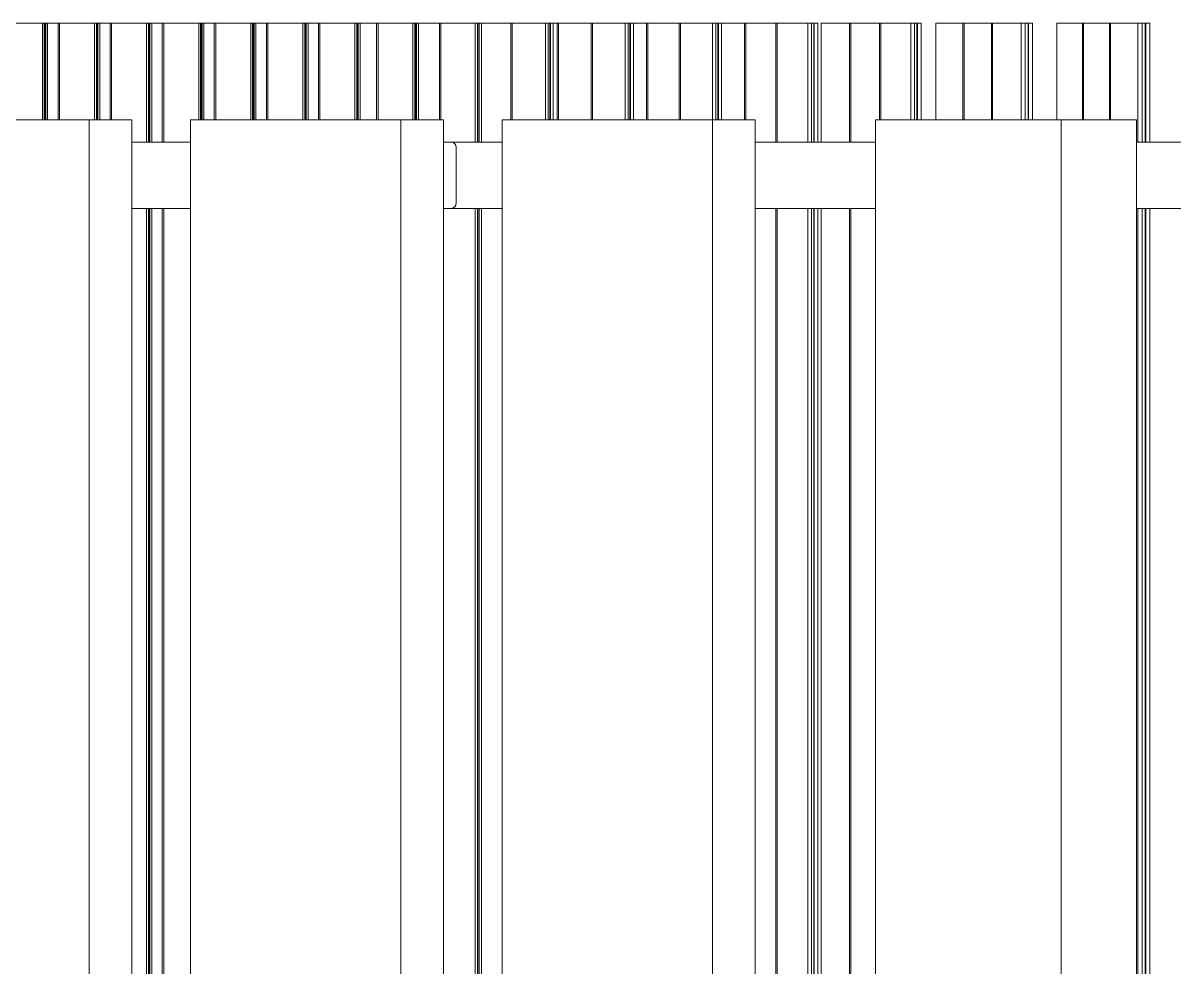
# Model space of a CAD drawing. Header units: millimetres. Extents: x -37960 to 31006, y -24503 to 30326.
# Drawn here: x -27313 to -25219, y 24769 to 26475 of the extents above; entities that cross this region are included whole.
import ezdxf

# ---------------------------------------------------------------- set-up
doc = ezdxf.new("R2010")
doc.units = ezdxf.units.MM
doc.layers.add('Обобщенные модели', color=7, linetype='Continuous', lineweight=9)

# ---------------------------------------------------------------- blocks, each defined once
blk = doc.blocks.new('Пилон П19 - Пилон П25-40-1292324-Разрез 3-3')
at = {"layer": 'Обобщенные модели'}
for p, q in [((-27574.1, 26300), (-27193.7, 26300)), ((-27193.7, 26300), (-27116.4, 26300)), ((-27193.7, 26300), (-27193.7, 21324.3)), ((-27116.4, 21324.5), (-27116.4, 26300))]:
    blk.add_line(p, q, dxfattribs=at)
blk = doc.blocks.new('Пилон П20 - Пилон П25-40-1292337-Разрез 3-3')
at = {"layer": 'Обобщенные модели'}
for p, q in [((-27010.3, 26300), (-26629.9, 26300)), ((-27010.3, 23725), (-27010.3, 26300)), ((-26629.9, 26300), (-26552.6, 26300)), ((-26629.9, 26300), (-26629.9, 21325.7)), ((-26552.6, 21325.9), (-26552.6, 26300))]:
    blk.add_line(p, q, dxfattribs=at)
blk = doc.blocks.new('Пилон П21 - Пилон П25-40-1292350-Разрез 3-3')
at = {"layer": 'Обобщенные модели'}
for p, q in [((-26446.5, 26300), (-26066.1, 26300)), ((-26446.5, 23725), (-26446.5, 26300)), ((-26066.1, 26300), (-25988.8, 26300)), ((-26066.1, 26300), (-26066.1, 21327.1)), ((-25988.8, 21327.3), (-25988.8, 26300))]:
    blk.add_line(p, q, dxfattribs=at)
blk = doc.blocks.new('Пилон П22 - Пилон П25-40-1312665-Разрез 3-3')
at = {"layer": 'Обобщенные модели'}
for p, q in [((-25771, 26300), (-25435.5, 26300)), ((-25771, 23725), (-25771, 26300)), ((-25435.5, 26300), (-25299.3, 26300)), ((-25435.5, 26300), (-25435.5, 21340.5)), ((-25299.3, 21345.3), (-25299.3, 26300))]:
    blk.add_line(p, q, dxfattribs=at)
blk = doc.blocks.new('Обвязочная балка 1 - Обвязочная балка 1-1451838-Разрез 3-3')
at = {"layer": 'Обобщенные модели'}
for p, q in [((-27010.3, 26260), (-27116.4, 26260)), ((-26539.1, 26260), (-26552.6, 26260)), ((-26529.6, 26250), (-26529.6, 26150)), ((-27116.4, 26140), (-27010.3, 26140)), ((-26552.6, 26140), (-26539.1, 26140))]:
    blk.add_line(p, q, dxfattribs=at)
for centre, start_param, end_param in [((-26539.1, 26250), 4.712389, 6.283179), ((-26539.1, 26150), 3.141599, 4.712389)]:
    blk.add_ellipse(centre, major_axis=(0, 10), ratio=0.948528, start_param=start_param, end_param=end_param, dxfattribs=at)
blk = doc.blocks.new('Профиль ламели649 - Профиль ламели-1640785-Разрез 3-3')
at = {"layer": 'Обобщенные модели'}
for p, q in [((-27003.7, 26475), (-26939.7, 26475)), ((-27000.5, 26475), (-26996.5, 26475)), ((-26996.5, 26475), (-26988.5, 26475)), ((-26995.3, 26475), (-26987.3, 26475)), ((-26992.1, 26475), (-26988.1, 26475)), ((-26988.5, 26475), (-26984.1, 26475)), ((-26988.1, 26475), (-26928.8, 26475)), ((-26945.2, 26475), (-26937.2, 26475)), ((-26942, 26475), (-26939.3, 26475)), ((-26939.7, 26475), (-26934.1, 26475)), ((-26939.3, 26475), (-26931.3, 26475)), ((-26936.9, 26475), (-26872.9, 26475)), ((-26933.8, 26475), (-26929.7, 26475)), ((-26931.3, 26475), (-26925.7, 26475)), ((-26929.7, 26475), (-26921.8, 26475)), ((-26928.5, 26475), (-26920.5, 26475)), ((-26925.4, 26475), (-26921.3, 26475)), ((-26921.8, 26475), (-26917.4, 26475)), ((-26921.3, 26475), (-26862.1, 26475)), ((-26878.5, 26475), (-26870.5, 26475)), ((-26875.3, 26475), (-26872.5, 26475)), ((-26872.9, 26475), (-26867.3, 26475)), ((-26872.9, 26475), (-26872.9, 26300)), ((-26872.5, 26475), (-26864.5, 26475)), ((-26870.2, 26475), (-26807, 26475)), ((-26870.2, 26300), (-26870.2, 26475)), ((-26808.8, 26475), (-26867, 26475)), ((-26867, 26475), (-26863, 26475)), ((-26864.5, 26475), (-26858.9, 26475)), ((-26863, 26475), (-26855, 26475)), ((-26861.8, 26475), (-26853.8, 26475)), ((-26858.6, 26475), (-26854.6, 26475)), ((-26797.6, 26475), (-26856.2, 26475)), ((-26855, 26475), (-26850.6, 26475)), ((-26854.6, 26475), (-26800.6, 26475)), ((-26807, 26475), (-26803.7, 26475)), ((-26807, 26300), (-26807, 26475)), ((-26805, 26475), (-26802.2, 26475)), ((-26803.7, 26300), (-26803.7, 26475)), ((-26802.2, 26475), (-26800.9, 26475)), ((-26802.2, 26300), (-26802.2, 26475)), ((-26800.9, 26475), (-26797.6, 26475)), ((-26800.9, 26300), (-26800.9, 26475)), ((-26797.6, 26300), (-26797.6, 26475))]:
    blk.add_line(p, q, dxfattribs=at)
blk = doc.blocks.new('Профиль ламели650 - Профиль ламели-1641049-Разрез 3-3')
at = {"layer": 'Обобщенные модели'}
for p, q in [((-27097.9, 26475), (-27033.9, 26475)), ((-27094.7, 26475), (-27090.7, 26475)), ((-27089.9, 26475), (-27082.7, 26475)), ((-27089.5, 26475), (-27081.5, 26475)), ((-27086.3, 26475), (-27082.3, 26475)), ((-27082.7, 26475), (-27078.3, 26475)), ((-27082.3, 26475), (-27023, 26475)), ((-27039.4, 26475), (-27031.4, 26475)), ((-27036.2, 26475), (-27033.5, 26475)), ((-27033.9, 26475), (-27028.3, 26475)), ((-27033.5, 26475), (-27025.5, 26475)), ((-27031.1, 26475), (-26967.1, 26475)), ((-27028, 26475), (-27023.9, 26475)), ((-27025.5, 26475), (-27019.9, 26475)), ((-27023.9, 26475), (-27016, 26475)), ((-27022.7, 26475), (-27014.7, 26475)), ((-27019.6, 26475), (-27015.5, 26475)), ((-27016, 26475), (-27011.6, 26475)), ((-27015.5, 26475), (-26956.3, 26475)), ((-26972.7, 26475), (-26964.7, 26475)), ((-26969.5, 26475), (-26966.7, 26475)), ((-26967.1, 26475), (-26961.5, 26475)), ((-26967.1, 26475), (-26967.1, 26300)), ((-26966.7, 26475), (-26958.7, 26475)), ((-26964.4, 26475), (-26901.2, 26475)), ((-26964.4, 26300), (-26964.4, 26475)), ((-26903, 26475), (-26961.2, 26475)), ((-26961.2, 26475), (-26957.2, 26475)), ((-26958.7, 26475), (-26953.1, 26475)), ((-26957.2, 26475), (-26949.2, 26475)), ((-26956, 26475), (-26948, 26475)), ((-26952.8, 26475), (-26948.8, 26475)), ((-26891.8, 26475), (-26950.4, 26475)), ((-26949.2, 26475), (-26944.8, 26475)), ((-26948.8, 26475), (-26894.8, 26475)), ((-26901.2, 26475), (-26897.9, 26475)), ((-26901.2, 26300), (-26901.2, 26475)), ((-26899.1, 26475), (-26896.4, 26475)), ((-26897.9, 26300), (-26897.9, 26475)), ((-26896.4, 26475), (-26895.1, 26475)), ((-26896.4, 26300), (-26896.4, 26475)), ((-26895.1, 26475), (-26891.8, 26475)), ((-26895.1, 26300), (-26895.1, 26475)), ((-26891.8, 26300), (-26891.8, 26475))]:
    blk.add_line(p, q, dxfattribs=at)
blk = doc.blocks.new('Профиль ламели651 - Профиль ламели-1641313-Разрез 3-3')
at = {"layer": 'Обобщенные модели'}
for p, q in [((-27192.1, 26475), (-27128.1, 26475)), ((-27188.9, 26475), (-27184.9, 26475)), ((-27184.9, 26475), (-27176.9, 26475)), ((-27183.7, 26475), (-27175.7, 26475)), ((-27180.5, 26475), (-27176.5, 26475)), ((-27176.9, 26475), (-27172.5, 26475)), ((-27176.5, 26475), (-27117.2, 26475)), ((-27133.6, 26475), (-27125.6, 26475)), ((-27130.4, 26475), (-27127.6, 26475)), ((-27128.1, 26475), (-27122.5, 26475)), ((-27127.6, 26475), (-27119.7, 26475)), ((-27125.3, 26475), (-27061.3, 26475)), ((-27122.2, 26475), (-27118.1, 26475)), ((-27119.7, 26475), (-27114.1, 26475)), ((-27118.1, 26475), (-27110.2, 26475)), ((-27116.9, 26475), (-27108.9, 26475)), ((-27113.8, 26475), (-27109.7, 26475)), ((-27110.2, 26475), (-27105.8, 26475)), ((-27109.7, 26475), (-27050.5, 26475)), ((-27066.9, 26475), (-27058.9, 26475)), ((-27063.7, 26475), (-27060.9, 26475)), ((-27061.3, 26475), (-27055.7, 26475)), ((-27061.3, 26475), (-27061.3, 26260)), ((-27060.9, 26475), (-27052.9, 26475)), ((-27058.6, 26475), (-26995.4, 26475)), ((-27058.6, 26260), (-27058.6, 26475)), ((-26997.2, 26475), (-27055.4, 26475)), ((-27055.4, 26475), (-27051.4, 26475)), ((-27052.9, 26475), (-27047.3, 26475)), ((-27051.4, 26475), (-27043.4, 26475)), ((-27050.2, 26475), (-27042.2, 26475)), ((-27047, 26475), (-27043, 26475)), ((-26986, 26475), (-27044.6, 26475)), ((-27043.4, 26475), (-27039, 26475)), ((-27043, 26475), (-26989, 26475)), ((-26995.4, 26475), (-26992.1, 26475)), ((-26995.4, 26300), (-26995.4, 26475)), ((-26993.3, 26475), (-26990.6, 26475)), ((-26992.1, 26300), (-26992.1, 26475)), ((-26990.6, 26475), (-26989.3, 26475)), ((-26990.6, 26300), (-26990.6, 26475)), ((-26989.3, 26475), (-26986, 26475)), ((-26989.3, 26300), (-26989.3, 26475)), ((-26986, 26300), (-26986, 26475)), ((-27080.2, 26260), (-27061.7, 26260)), ((-27061.7, 26260), (-27010.4, 26260)), ((-27010.3, 26260), (-27059.2, 26260)), ((-27027.4, 26260), (-27010.3, 26260)), ((-27010.4, 26260), (-27026.5, 26260)), ((-27061.7, 26140), (-27080.2, 26140)), ((-27010.4, 26140), (-27061.7, 26140)), ((-27061.3, 26140), (-27061.3, 23725)), ((-27059.2, 26140), (-27010.3, 26140)), ((-27058.6, 23725), (-27058.6, 26140)), ((-27010.3, 26140), (-27027.4, 26140)), ((-27026.5, 26140), (-27010.4, 26140))]:
    blk.add_line(p, q, dxfattribs=at)
blk = doc.blocks.new('Профиль ламели652 - Профиль ламели-1641577-Разрез 3-3')
at = {"layer": 'Обобщенные модели'}
for p, q in [((-27286.3, 26475), (-27222.3, 26475)), ((-27283.1, 26475), (-27279.1, 26475)), ((-27279.1, 26475), (-27271.1, 26475)), ((-27277.9, 26475), (-27269.9, 26475)), ((-27274.7, 26475), (-27270.7, 26475)), ((-27271.1, 26475), (-27266.7, 26475)), ((-27270.7, 26475), (-27211.4, 26475)), ((-27227.8, 26475), (-27219.8, 26475)), ((-27224.6, 26475), (-27221.8, 26475)), ((-27222.3, 26475), (-27216.7, 26475)), ((-27221.8, 26475), (-27213.9, 26475)), ((-27219.5, 26475), (-27155.5, 26475)), ((-27216.4, 26475), (-27212.3, 26475)), ((-27213.9, 26475), (-27208.3, 26475)), ((-27212.3, 26475), (-27204.4, 26475)), ((-27211.1, 26475), (-27203.1, 26475)), ((-27208, 26475), (-27203.9, 26475)), ((-27204.4, 26475), (-27200, 26475)), ((-27203.9, 26475), (-27144.7, 26475)), ((-27161.1, 26475), (-27153.1, 26475)), ((-27157.9, 26475), (-27155.1, 26475)), ((-27155.5, 26475), (-27149.9, 26475)), ((-27155.5, 26475), (-27155.5, 26300)), ((-27155.1, 26475), (-27147.1, 26475)), ((-27152.8, 26475), (-27089.6, 26475)), ((-27152.8, 26300), (-27152.8, 26475)), ((-27091.4, 26475), (-27149.6, 26475)), ((-27149.6, 26475), (-27145.6, 26475)), ((-27147.1, 26475), (-27141.5, 26475)), ((-27145.6, 26475), (-27137.6, 26475)), ((-27144.4, 26475), (-27136.4, 26475)), ((-27141.2, 26475), (-27137.2, 26475)), ((-27080.2, 26475), (-27138.8, 26475)), ((-27137.6, 26475), (-27133.2, 26475)), ((-27137.2, 26475), (-27083.2, 26475)), ((-27089.6, 26475), (-27086.3, 26475)), ((-27089.6, 26260), (-27089.6, 26475)), ((-27087.5, 26475), (-27084.8, 26475)), ((-27086.3, 26260), (-27086.3, 26475)), ((-27084.8, 26475), (-27083.5, 26475)), ((-27084.8, 26260), (-27084.8, 26475)), ((-27083.5, 26475), (-27080.2, 26475)), ((-27083.5, 26260), (-27083.5, 26475)), ((-27080.2, 26260), (-27080.2, 26475)), ((-27116.6, 26260), (-27090.3, 26260)), ((-27023.2, 26260), (-27116.4, 26260)), ((-27116.4, 26260), (-27092.7, 26260)), ((-27089.9, 26260), (-27116.4, 26260)), ((-27089.9, 26260), (-27013.1, 26260)), ((-27089.9, 26260), (-27023.5, 26260)), ((-27087.4, 26260), (-27077.9, 26260)), ((-27022.8, 26260), (-27087.4, 26260)), ((-27079.3, 26260), (-27021.5, 26260)), ((-27021.7, 26260), (-27079.1, 26260)), ((-27014, 26260), (-27078.2, 26260)), ((-27077.9, 26260), (-27022.4, 26260)), ((-27015.8, 26260), (-27010.3, 26260)), ((-27013.1, 26260), (-27010.3, 26260)), ((-27090.3, 26140), (-27116.6, 26140)), ((-27092.7, 26140), (-27116.4, 26140)), ((-27116.4, 26140), (-27023.2, 26140)), ((-27116.4, 26140), (-27089.9, 26140)), ((-27013.1, 26140), (-27089.9, 26140)), ((-27023.5, 26140), (-27089.9, 26140)), ((-27089.6, 23725), (-27089.6, 26140)), ((-27087.4, 26140), (-27022.8, 26140)), ((-27077.9, 26140), (-27087.4, 26140)), ((-27086.3, 23725), (-27086.3, 26140)), ((-27084.8, 23725), (-27084.8, 26140)), ((-27083.5, 23725), (-27083.5, 26140)), ((-27080.2, 23725), (-27080.2, 26140)), ((-27021.5, 26140), (-27079.3, 26140)), ((-27079.1, 26140), (-27021.7, 26140)), ((-27078.2, 26140), (-27014, 26140)), ((-27022.4, 26140), (-27077.9, 26140)), ((-27010.3, 26140), (-27015.8, 26140)), ((-27010.3, 26140), (-27013.1, 26140))]:
    blk.add_line(p, q, dxfattribs=at)
blk = doc.blocks.new('Профиль ламели653 - Профиль ламели-1641841-Разрез 3-3')
at = {"layer": 'Обобщенные модели'}
for p, q in [((-27380.5, 26475), (-27316.5, 26475)), ((-27377.3, 26475), (-27373.3, 26475)), ((-27373.3, 26475), (-27365.3, 26475)), ((-27372.1, 26475), (-27364.1, 26475)), ((-27368.9, 26475), (-27364.9, 26475)), ((-27365.3, 26475), (-27360.9, 26475)), ((-27364.9, 26475), (-27305.6, 26475)), ((-27322, 26475), (-27314, 26475)), ((-27318.8, 26475), (-27316, 26475)), ((-27316.5, 26475), (-27310.9, 26475)), ((-27316, 26475), (-27308.1, 26475)), ((-27313.7, 26475), (-27249.7, 26475)), ((-27310.6, 26475), (-27306.5, 26475)), ((-27308.1, 26475), (-27302.5, 26475)), ((-27306.5, 26475), (-27298.5, 26475)), ((-27305.3, 26475), (-27297.3, 26475)), ((-27302.2, 26475), (-27298.1, 26475)), ((-27298.5, 26475), (-27294.2, 26475)), ((-27298.1, 26475), (-27238.9, 26475)), ((-27255.3, 26475), (-27247.3, 26475)), ((-27252.1, 26475), (-27249.3, 26475)), ((-27249.7, 26475), (-27244.1, 26475)), ((-27249.7, 26475), (-27249.7, 26300)), ((-27249.3, 26475), (-27241.3, 26475)), ((-27247, 26475), (-27183.8, 26475)), ((-27247, 26300), (-27247, 26475)), ((-27185.6, 26475), (-27243.8, 26475)), ((-27243.8, 26475), (-27239.8, 26475)), ((-27241.3, 26475), (-27235.7, 26475)), ((-27239.8, 26475), (-27231.8, 26475)), ((-27238.6, 26475), (-27230.6, 26475)), ((-27235.4, 26475), (-27231.4, 26475)), ((-27174.4, 26475), (-27233, 26475)), ((-27231.8, 26475), (-27227.4, 26475)), ((-27231.4, 26475), (-27177.4, 26475)), ((-27183.8, 26475), (-27180.5, 26475)), ((-27183.8, 26300), (-27183.8, 26475)), ((-27181.7, 26475), (-27178.9, 26475)), ((-27180.5, 26300), (-27180.5, 26475)), ((-27178.9, 26475), (-27177.7, 26475)), ((-27178.9, 26300), (-27178.9, 26475)), ((-27177.7, 26475), (-27174.4, 26475)), ((-27177.7, 26300), (-27177.7, 26475)), ((-27174.4, 26300), (-27174.4, 26475)), ((-27116.4, 26260), (-27107.3, 26260)), ((-27108.2, 26260), (-27116.3, 26260)), ((-27110, 26260), (-27089.9, 26260)), ((-27107.3, 26260), (-27102.6, 26260)), ((-27107.3, 26140), (-27116.4, 26140)), ((-27116.3, 26140), (-27108.2, 26140)), ((-27089.9, 26140), (-27110, 26140)), ((-27102.6, 26140), (-27107.3, 26140))]:
    blk.add_line(p, q, dxfattribs=at)
blk = doc.blocks.new('Профиль ламели654 - Профиль ламели-1642105-Разрез 3-3')
at = {"layer": 'Обобщенные модели'}
for p, q in [((-27474.7, 26475), (-27410.7, 26475)), ((-27471.5, 26475), (-27467.5, 26475)), ((-27467.5, 26475), (-27459.5, 26475)), ((-27466.3, 26475), (-27458.3, 26475)), ((-27463.1, 26475), (-27459.1, 26475)), ((-27459.5, 26475), (-27455.1, 26475)), ((-27459.1, 26475), (-27399.8, 26475)), ((-27416.2, 26475), (-27408.2, 26475)), ((-27413, 26475), (-27410.2, 26475)), ((-27410.7, 26475), (-27405.1, 26475)), ((-27410.2, 26475), (-27402.3, 26475)), ((-27407.9, 26475), (-27343.9, 26475)), ((-27404.8, 26475), (-27400.7, 26475)), ((-27402.3, 26475), (-27396.7, 26475)), ((-27400.7, 26475), (-27392.7, 26475)), ((-27399.5, 26475), (-27391.5, 26475)), ((-27396.4, 26475), (-27392.3, 26475)), ((-27392.7, 26475), (-27388.4, 26475)), ((-27392.3, 26475), (-27333.1, 26475)), ((-27347.4, 26475), (-27341.5, 26475)), ((-27346.3, 26475), (-27343.5, 26475)), ((-27343.9, 26475), (-27338.3, 26475)), ((-27343.9, 26475), (-27343.9, 26300)), ((-27343.5, 26475), (-27335.5, 26475)), ((-27341.2, 26475), (-27278, 26475)), ((-27341.2, 26300), (-27341.2, 26475)), ((-27279.8, 26475), (-27338, 26475)), ((-27338, 26475), (-27334, 26475)), ((-27335.5, 26475), (-27329.9, 26475)), ((-27334, 26475), (-27326, 26475)), ((-27332.8, 26475), (-27324.8, 26475)), ((-27329.6, 26475), (-27325.6, 26475)), ((-27268.6, 26475), (-27327.2, 26475)), ((-27326, 26475), (-27321.6, 26475)), ((-27325.6, 26475), (-27271.6, 26475)), ((-27278, 26475), (-27274.7, 26475)), ((-27278, 26300), (-27278, 26475)), ((-27275.9, 26475), (-27273.1, 26475)), ((-27274.7, 26300), (-27274.7, 26475)), ((-27273.1, 26475), (-27271.9, 26475)), ((-27273.1, 26300), (-27273.1, 26475)), ((-27271.9, 26475), (-27268.6, 26475)), ((-27271.9, 26300), (-27271.9, 26475)), ((-27268.6, 26300), (-27268.6, 26475))]:
    blk.add_line(p, q, dxfattribs=at)
blk = doc.blocks.new('Профиль ламели655 - Профиль ламели-1642369-Разрез 3-3')
at = {"layer": 'Обобщенные модели'}
for p, q in [((-26909.5, 26475), (-26845.5, 26475)), ((-26906.3, 26475), (-26902.3, 26475)), ((-26902.3, 26475), (-26894.3, 26475)), ((-26901.1, 26475), (-26893.1, 26475)), ((-26897.9, 26475), (-26893.9, 26475)), ((-26894.3, 26475), (-26889.9, 26475)), ((-26893.9, 26475), (-26834.6, 26475)), ((-26851, 26475), (-26843, 26475)), ((-26847.8, 26475), (-26845.1, 26475)), ((-26845.5, 26475), (-26839.9, 26475)), ((-26845.1, 26475), (-26837.1, 26475)), ((-26842.7, 26475), (-26778.7, 26475)), ((-26839.6, 26475), (-26835.5, 26475)), ((-26837.1, 26475), (-26832.4, 26475)), ((-26835.5, 26475), (-26827.6, 26475)), ((-26832.4, 26475), (-26826.4, 26475)), ((-26831.2, 26475), (-26827.1, 26475)), ((-26827.6, 26475), (-26823.2, 26475)), ((-26827.1, 26475), (-26767.9, 26475)), ((-26784.3, 26475), (-26776.3, 26475)), ((-26781.1, 26475), (-26778.3, 26475)), ((-26778.7, 26475), (-26773.1, 26475)), ((-26778.7, 26475), (-26778.7, 26300)), ((-26778.3, 26475), (-26770.3, 26475)), ((-26776, 26475), (-26712.8, 26475)), ((-26776, 26300), (-26776, 26475)), ((-26714.6, 26475), (-26772.8, 26475)), ((-26772.8, 26475), (-26768.8, 26475)), ((-26770.3, 26475), (-26764.7, 26475)), ((-26768.8, 26475), (-26760.8, 26475)), ((-26767.6, 26475), (-26759.6, 26475)), ((-26764.4, 26475), (-26760.4, 26475)), ((-26703.4, 26475), (-26762, 26475)), ((-26760.8, 26475), (-26756.4, 26475)), ((-26760.4, 26475), (-26706.4, 26475)), ((-26712.8, 26475), (-26709.5, 26475)), ((-26712.8, 26300), (-26712.8, 26475)), ((-26710.8, 26475), (-26708, 26475)), ((-26709.5, 26300), (-26709.5, 26475)), ((-26708, 26475), (-26706.7, 26475)), ((-26708, 26300), (-26708, 26475)), ((-26706.7, 26475), (-26703.4, 26475)), ((-26706.7, 26300), (-26706.7, 26475)), ((-26703.4, 26300), (-26703.4, 26475))]:
    blk.add_line(p, q, dxfattribs=at)
blk = doc.blocks.new('Профиль ламели656 - Профиль ламели-1642633-Разрез 3-3')
at = {"layer": 'Обобщенные модели'}
for p, q in [((-26241.7, 26475), (-26185.2, 26475)), ((-26238.3, 26475), (-26231.3, 26475)), ((-26231.3, 26475), (-26224.2, 26475)), ((-26227.1, 26475), (-26220.1, 26475)), ((-26224.2, 26475), (-26216.6, 26475)), ((-26223.7, 26475), (-26216.7, 26475)), ((-26216.7, 26475), (-26164.4, 26475)), ((-26186, 26475), (-26178.9, 26475)), ((-26185.2, 26475), (-26175.5, 26475)), ((-26185.2, 26475), (-26185.2, 26300)), ((-26182.8, 26475), (-26126.2, 26475)), ((-26182.8, 26300), (-26182.8, 26475)), ((-26182.5, 26475), (-26177.7, 26475)), ((-26179.3, 26475), (-26172.3, 26475)), ((-26177.7, 26475), (-26170.6, 26475)), ((-26172.3, 26475), (-26165.3, 26475)), ((-26170.6, 26475), (-26160.9, 26475)), ((-26168.2, 26475), (-26161.1, 26475)), ((-26165.3, 26475), (-26157.7, 26475)), ((-26164.7, 26475), (-26157.7, 26475)), ((-26157.7, 26475), (-26105.4, 26475)), ((-26127, 26475), (-26120, 26475)), ((-26126.2, 26475), (-26116.5, 26475)), ((-26126.2, 26475), (-26126.2, 26300)), ((-26123.8, 26475), (-26066.1, 26475)), ((-26123.8, 26300), (-26123.8, 26475)), ((-26123.6, 26475), (-26118.7, 26475)), ((-26067.1, 26475), (-26120.3, 26475)), ((-26120.3, 26475), (-26113.3, 26475)), ((-26118.7, 26475), (-26111.7, 26475)), ((-26113.3, 26475), (-26106.3, 26475)), ((-26111.7, 26475), (-26101.9, 26475)), ((-26109.2, 26475), (-26102.2, 26475)), ((-26106.3, 26475), (-26098.7, 26475)), ((-26105.8, 26475), (-26098.9, 26475)), ((-26049.7, 26475), (-26099.5, 26475)), ((-26098.9, 26475), (-26052.9, 26475)), ((-26066.1, 26475), (-26060.3, 26475)), ((-26066.1, 26260), (-26066.1, 26475)), ((-26060.3, 26300), (-26060.3, 26475)), ((-26060, 26475), (-26056.6, 26475)), ((-26056.6, 26475), (-26055.5, 26475)), ((-26056.6, 26300), (-26056.6, 26475)), ((-26055.5, 26475), (-26049.7, 26475)), ((-26055.5, 26300), (-26055.5, 26475)), ((-26049.7, 26300), (-26049.7, 26475)), ((-25988.8, 26260), (-25978.1, 26260)), ((-26066.1, 23725), (-26066.1, 26140)), ((-25978.1, 26140), (-25988.8, 26140))]:
    blk.add_line(p, q, dxfattribs=at)
blk = doc.blocks.new('Профиль ламели660 - Профиль ламели-1643689-Разрез 3-3')
at = {"layer": 'Обобщенные модели'}
for p, q in [((-26803.4, 26475), (-26739.9, 26475)), ((-26800.2, 26475), (-26795.9, 26475)), ((-26795.9, 26475), (-26788, 26475)), ((-26794.4, 26475), (-26786.5, 26475)), ((-26791.2, 26475), (-26786.9, 26475)), ((-26788, 26475), (-26783.3, 26475)), ((-26786.9, 26475), (-26728.1, 26475)), ((-26745, 26475), (-26737.1, 26475)), ((-26741.8, 26475), (-26738.8, 26475)), ((-26739.9, 26475), (-26733.9, 26475)), ((-26738.8, 26475), (-26730.9, 26475)), ((-26737.2, 26475), (-26673.7, 26475)), ((-26734, 26475), (-26729.7, 26475)), ((-26730.9, 26475), (-26724.9, 26475)), ((-26729.7, 26475), (-26721.8, 26475)), ((-26728.2, 26475), (-26720.3, 26475)), ((-26725, 26475), (-26720.7, 26475)), ((-26721.8, 26475), (-26717.1, 26475)), ((-26720.7, 26475), (-26661.9, 26475)), ((-26678.8, 26475), (-26670.9, 26475)), ((-26675.6, 26475), (-26672.6, 26475)), ((-26673.7, 26475), (-26667.7, 26475)), ((-26673.7, 26475), (-26673.7, 26300)), ((-26672.6, 26475), (-26664.7, 26475)), ((-26671, 26475), (-26608.2, 26475)), ((-26671, 26300), (-26671, 26475)), ((-26609.9, 26475), (-26667.8, 26475)), ((-26667.8, 26475), (-26663.5, 26475)), ((-26664.7, 26475), (-26658.7, 26475)), ((-26663.5, 26475), (-26655.6, 26475)), ((-26662, 26475), (-26654.1, 26475)), ((-26658.8, 26475), (-26654.5, 26475)), ((-26598.1, 26475), (-26656, 26475)), ((-26655.6, 26475), (-26650.9, 26475)), ((-26654.5, 26475), (-26601.1, 26475)), ((-26608.2, 26475), (-26604.6, 26475)), ((-26608.2, 26300), (-26608.2, 26475)), ((-26605.9, 26475), (-26602.9, 26475)), ((-26604.6, 26300), (-26604.6, 26475)), ((-26602.9, 26475), (-26601.7, 26475)), ((-26602.9, 26300), (-26602.9, 26475)), ((-26601.7, 26475), (-26598.1, 26475)), ((-26601.7, 26300), (-26601.7, 26475)), ((-26598.1, 26300), (-26598.1, 26475)), ((-26542, 26260), (-26552.7, 26260)), ((-26552.7, 26260), (-26532, 26260)), ((-26552.7, 26260), (-26542.3, 26260)), ((-26541.6, 26260), (-26552.6, 26260)), ((-26532.7, 26260), (-26552.5, 26260)), ((-26552.5, 26260), (-26541.1, 26260)), ((-26552.4, 26260), (-26540.1, 26260)), ((-26540.4, 26260), (-26552.3, 26260)), ((-26536.2, 26260), (-26514.6, 26260)), ((-26532, 26260), (-26527.3, 26260)), ((-26532, 26140), (-26552.7, 26140)), ((-26552.7, 26140), (-26542, 26140)), ((-26542.3, 26140), (-26552.7, 26140)), ((-26552.6, 26140), (-26541.6, 26140)), ((-26552.5, 26140), (-26532.7, 26140)), ((-26541.1, 26140), (-26552.5, 26140)), ((-26540.1, 26140), (-26552.4, 26140)), ((-26552.3, 26140), (-26540.4, 26140)), ((-26514.6, 26140), (-26536.2, 26140)), ((-26527.3, 26140), (-26532, 26140))]:
    blk.add_line(p, q, dxfattribs=at)
blk = doc.blocks.new('Профиль ламели661 - Профиль ламели-1643953-Разрез 3-3')
at = {"layer": 'Обобщенные модели'}
for p, q in [((-26686.6, 26475), (-26624.6, 26475)), ((-26683.3, 26475), (-26678.3, 26475)), ((-26678.3, 26475), (-26670.6, 26475)), ((-26676.2, 26475), (-26668.4, 26475)), ((-26672.9, 26475), (-26667.8, 26475)), ((-26670.6, 26475), (-26665.1, 26475)), ((-26667.8, 26475), (-26610.4, 26475)), ((-26628.6, 26475), (-26620.9, 26475)), ((-26625.3, 26475), (-26621.9, 26475)), ((-26624.6, 26475), (-26617.6, 26475)), ((-26621.9, 26475), (-26614.1, 26475)), ((-26621.9, 26475), (-26559.9, 26475)), ((-26618.7, 26475), (-26613.6, 26475)), ((-26614.1, 26475), (-26607.1, 26475)), ((-26613.6, 26475), (-26605.9, 26475)), ((-26611.5, 26475), (-26603.7, 26475)), ((-26608.2, 26475), (-26603.2, 26475)), ((-26605.9, 26475), (-26600.5, 26475)), ((-26603.2, 26475), (-26545.7, 26475)), ((-26563.9, 26475), (-26556.2, 26475)), ((-26560.6, 26475), (-26557.2, 26475)), ((-26559.9, 26475), (-26552.9, 26475)), ((-26559.9, 26475), (-26559.9, 26300)), ((-26557.2, 26475), (-26549.4, 26475)), ((-26557.2, 26475), (-26495.4, 26475)), ((-26557.2, 26300), (-26557.2, 26475)), ((-26496.9, 26475), (-26553.9, 26475)), ((-26553.9, 26475), (-26548.9, 26475)), ((-26549.4, 26475), (-26542.5, 26475)), ((-26548.9, 26475), (-26541.2, 26475)), ((-26546.8, 26475), (-26539, 26475)), ((-26543.5, 26475), (-26538.5, 26475)), ((-26541.2, 26475), (-26535.8, 26475)), ((-26483.6, 26475), (-26539.8, 26475)), ((-26538.5, 26475), (-26486.7, 26475)), ((-26495.4, 26475), (-26491.3, 26475)), ((-26495.4, 26260), (-26495.4, 26475)), ((-26492.5, 26475), (-26489, 26475)), ((-26491.3, 26260), (-26491.3, 26475)), ((-26489, 26475), (-26487.8, 26475)), ((-26489, 26260), (-26489, 26475)), ((-26487.8, 26475), (-26483.6, 26475)), ((-26487.8, 26260), (-26487.8, 26475)), ((-26483.6, 26260), (-26483.6, 26475)), ((-26552.8, 26260), (-26446.6, 26260)), ((-26495.4, 26260), (-26552.7, 26260)), ((-26527.2, 26260), (-26499.3, 26260)), ((-26446.6, 26260), (-26526.1, 26260)), ((-26497.9, 26260), (-26446.6, 26260)), ((-26493.3, 26260), (-26481.4, 26260)), ((-26446.5, 26260), (-26493.3, 26260)), ((-26482.5, 26260), (-26446.2, 26260)), ((-26446, 26260), (-26482.4, 26260)), ((-26481.4, 26260), (-26446.4, 26260)), ((-26446.4, 26260), (-26481.2, 26260)), ((-26446.6, 26140), (-26552.8, 26140)), ((-26552.7, 26140), (-26495.4, 26140)), ((-26499.3, 26140), (-26527.2, 26140)), ((-26526.1, 26140), (-26446.6, 26140)), ((-26446.6, 26140), (-26497.9, 26140)), ((-26495.4, 23725), (-26495.4, 26140)), ((-26493.3, 26140), (-26446.5, 26140)), ((-26481.4, 26140), (-26493.3, 26140)), ((-26491.3, 23725), (-26491.3, 26140)), ((-26489, 23725), (-26489, 26140)), ((-26487.8, 23725), (-26487.8, 26140)), ((-26483.6, 23725), (-26483.6, 26140)), ((-26446.2, 26140), (-26482.5, 26140)), ((-26482.4, 26140), (-26446, 26140)), ((-26446.4, 26140), (-26481.4, 26140)), ((-26481.2, 26140), (-26446.4, 26140))]:
    blk.add_line(p, q, dxfattribs=at)
blk = doc.blocks.new('Профиль ламели662 - Профиль ламели-1644217-Разрез 3-3')
at = {"layer": 'Обобщенные модели'}
for p, q in [((-26554.5, 26475), (-26494.1, 26475)), ((-26551.2, 26475), (-26545.5, 26475)), ((-26545.5, 26475), (-26538, 26475)), ((-26542.7, 26475), (-26535.1, 26475)), ((-26539.3, 26475), (-26533.6, 26475)), ((-26538, 26475), (-26531.8, 26475)), ((-26533.6, 26475), (-26477.7, 26475)), ((-26497.1, 26475), (-26489.6, 26475)), ((-26494.1, 26475), (-26486.2, 26475)), ((-26493.7, 26475), (-26489.8, 26475)), ((-26491.5, 26475), (-26431.1, 26475)), ((-26489.8, 26475), (-26482.3, 26475)), ((-26488.2, 26475), (-26482.5, 26475)), ((-26482.5, 26475), (-26475, 26475)), ((-26482.3, 26475), (-26474.3, 26475)), ((-26479.7, 26475), (-26472.1, 26475)), ((-26476.3, 26475), (-26470.6, 26475)), ((-26475, 26475), (-26468.8, 26475)), ((-26470.6, 26475), (-26414.7, 26475)), ((-26434.1, 26475), (-26426.6, 26475)), ((-26431.1, 26475), (-26423.2, 26475)), ((-26431.1, 26475), (-26431.1, 26300)), ((-26430.7, 26475), (-26426.8, 26475)), ((-26428.5, 26475), (-26367.9, 26475)), ((-26428.5, 26300), (-26428.5, 26475)), ((-26426.8, 26475), (-26419.3, 26475)), ((-26369.2, 26475), (-26425.1, 26475)), ((-26425.1, 26475), (-26419.5, 26475)), ((-26419.5, 26475), (-26412, 26475)), ((-26419.3, 26475), (-26411.3, 26475)), ((-26416.7, 26475), (-26409.1, 26475)), ((-26413.3, 26475), (-26407.7, 26475)), ((-26412, 26475), (-26405.8, 26475)), ((-26354.5, 26475), (-26408.7, 26475)), ((-26407.7, 26475), (-26357.7, 26475)), ((-26367.9, 26475), (-26363.2, 26475)), ((-26367.9, 26300), (-26367.9, 26475)), ((-26364.3, 26475), (-26360.4, 26475)), ((-26363.2, 26300), (-26363.2, 26475)), ((-26360.4, 26475), (-26359.2, 26475)), ((-26360.4, 26300), (-26360.4, 26475)), ((-26360.3, 26300), (-26360.3, 26475)), ((-26359.2, 26475), (-26354.5, 26475)), ((-26359.2, 26300), (-26359.2, 26475)), ((-26354.5, 26300), (-26354.5, 26475)), ((-26483.6, 26260), (-26446.5, 26260)), ((-26446.5, 26140), (-26483.6, 26140))]:
    blk.add_line(p, q, dxfattribs=at)
blk = doc.blocks.new('Профиль ламели663 - Профиль ламели-1644481-Разрез 3-3')
at = {"layer": 'Обобщенные модели'}
for p, q in [((-26405.4, 26475), (-26346.9, 26475)), ((-26402, 26475), (-26395.7, 26475)), ((-26395.7, 26475), (-26388.4, 26475)), ((-26392.2, 26475), (-26384.9, 26475)), ((-26388.8, 26475), (-26382.4, 26475)), ((-26388.4, 26475), (-26381.5, 26475)), ((-26382.4, 26475), (-26328.2, 26475)), ((-26348.8, 26475), (-26341.5, 26475)), ((-26346.9, 26475), (-26338, 26475)), ((-26346.9, 26475), (-26346.9, 26300)), ((-26345.3, 26475), (-26340.9, 26475)), ((-26344.4, 26475), (-26285.8, 26475)), ((-26344.4, 26300), (-26344.4, 26475)), ((-26340.9, 26475), (-26333.6, 26475)), ((-26340.9, 26475), (-26334.6, 26475)), ((-26334.6, 26475), (-26327.3, 26475)), ((-26333.6, 26475), (-26324.8, 26475)), ((-26331.1, 26475), (-26323.8, 26475)), ((-26327.7, 26475), (-26321.3, 26475)), ((-26327.3, 26475), (-26320.4, 26475)), ((-26321.3, 26475), (-26267.1, 26475)), ((-26287.7, 26475), (-26280.4, 26475)), ((-26285.8, 26475), (-26277, 26475)), ((-26285.8, 26475), (-26285.8, 26300)), ((-26284.3, 26475), (-26279.9, 26475)), ((-26283.3, 26475), (-26224, 26475)), ((-26283.3, 26300), (-26283.3, 26475)), ((-26279.9, 26475), (-26272.6, 26475)), ((-26225.1, 26475), (-26279.8, 26475)), ((-26279.8, 26475), (-26273.5, 26475)), ((-26273.5, 26475), (-26266.2, 26475)), ((-26272.6, 26475), (-26263.7, 26475)), ((-26270, 26475), (-26262.7, 26475)), ((-26266.6, 26475), (-26260.3, 26475)), ((-26266.2, 26475), (-26259.3, 26475)), ((-26209.1, 26475), (-26261.2, 26475)), ((-26260.3, 26475), (-26212.3, 26475)), ((-26224, 26475), (-26218.7, 26475)), ((-26224, 26300), (-26224, 26475)), ((-26219.9, 26475), (-26215.5, 26475)), ((-26218.7, 26300), (-26218.7, 26475)), ((-26215.5, 26475), (-26214.3, 26475)), ((-26215.5, 26300), (-26215.5, 26475)), ((-26214.3, 26475), (-26209.1, 26475)), ((-26214.3, 26300), (-26214.3, 26475)), ((-26209.1, 26300), (-26209.1, 26475))]:
    blk.add_line(p, q, dxfattribs=at)
blk = doc.blocks.new('Профиль ламели665 - Профиль ламели-1644745-Разрез 3-3')
at = {"layer": 'Обобщенные модели'}
for p, q in [((-25443.3, 26475), (-25396.8, 26475)), ((-25443.3, 26300), (-25443.3, 26475)), ((-25439.8, 26475), (-25430.5, 26475)), ((-25430.5, 26475), (-25424.7, 26475)), ((-25424.7, 26475), (-25414.6, 26475)), ((-25424, 26475), (-25418.2, 26475)), ((-25420.4, 26475), (-25411.2, 26475)), ((-25411.2, 26475), (-25368.1, 26475)), ((-25396.8, 26475), (-25383.9, 26475)), ((-25396.8, 26475), (-25396.8, 26300)), ((-25394.8, 26475), (-25348.2, 26475)), ((-25394.8, 26300), (-25394.8, 26475)), ((-25393.2, 26475), (-25387.4, 26475)), ((-25391.2, 26475), (-25381.9, 26475)), ((-25389.7, 26475), (-25383.2, 26475)), ((-25383.2, 26475), (-25377.4, 26475)), ((-25381.9, 26475), (-25376.1, 26475)), ((-25377.4, 26475), (-25364.5, 26475)), ((-25376.1, 26475), (-25366.1, 26475)), ((-25375.4, 26475), (-25369.6, 26475)), ((-25371.9, 26475), (-25362.6, 26475)), ((-25362.6, 26475), (-25319.5, 26475)), ((-25348.2, 26475), (-25335.3, 26475)), ((-25348.2, 26475), (-25348.2, 26300)), ((-25346.2, 26475), (-25296.7, 26475)), ((-25346.2, 26300), (-25346.2, 26475)), ((-25344.7, 26475), (-25338.9, 26475)), ((-25296.9, 26475), (-25342.6, 26475)), ((-25342.6, 26475), (-25333.4, 26475)), ((-25341.1, 26475), (-25334.7, 26475)), ((-25334.7, 26475), (-25328.9, 26475)), ((-25333.4, 26475), (-25327.6, 26475)), ((-25328.9, 26475), (-25316, 26475)), ((-25327.6, 26475), (-25317.5, 26475)), ((-25326.9, 26475), (-25321.1, 26475)), ((-25323.3, 26475), (-25314.2, 26475)), ((-25314.2, 26475), (-25278.2, 26475)), ((-25274.9, 26475), (-25314, 26475)), ((-25296.7, 26475), (-25289, 26475)), ((-25296.7, 26260), (-25296.7, 26475)), ((-25289.9, 26475), (-25283.5, 26475)), ((-25289, 26260), (-25289, 26475)), ((-25283.5, 26475), (-25282.6, 26475)), ((-25283.5, 26260), (-25283.5, 26475)), ((-25282.6, 26475), (-25274.9, 26475)), ((-25282.6, 26260), (-25282.6, 26475)), ((-25274.9, 26260), (-25274.9, 26475)), ((-25242.3, 26260), (-25299.6, 26260)), ((-25299.4, 26260), (-25235.1, 26260)), ((-25296.7, 26260), (-25299.4, 26260)), ((-25298.5, 26260), (-25242.5, 26260)), ((-25295.2, 26260), (-25273.2, 26260)), ((-25240.9, 26260), (-25295.2, 26260)), ((-25273.2, 26260), (-25240.1, 26260)), ((-25272.9, 26260), (-25238.3, 26260)), ((-25238.5, 26260), (-25272.8, 26260)), ((-25232.2, 26260), (-25270.4, 26260)), ((-25270.4, 26260), (-25267.8, 26260)), ((-25265.3, 26260), (-25219, 26260)), ((-25235.1, 26260), (-25231.6, 26260)), ((-25299.6, 26140), (-25242.3, 26140)), ((-25235.1, 26140), (-25299.4, 26140)), ((-25299.4, 26140), (-25296.7, 26140)), ((-25242.5, 26140), (-25298.5, 26140)), ((-25296.7, 23725), (-25296.7, 26140)), ((-25295.2, 26140), (-25240.9, 26140)), ((-25273.2, 26140), (-25295.2, 26140)), ((-25289, 23725), (-25289, 26140)), ((-25283.5, 23725), (-25283.5, 26140)), ((-25282.6, 23725), (-25282.6, 26140)), ((-25274.9, 23725), (-25274.9, 26140)), ((-25240.1, 26140), (-25273.2, 26140)), ((-25238.3, 26140), (-25272.9, 26140)), ((-25272.8, 26140), (-25238.5, 26140)), ((-25267.8, 26140), (-25270.4, 26140)), ((-25270.4, 26140), (-25232.2, 26140)), ((-25219, 26140), (-25265.3, 26140)), ((-25231.6, 26140), (-25235.1, 26140))]:
    blk.add_line(p, q, dxfattribs=at)
blk = doc.blocks.new('Профиль ламели667 - Профиль ламели-1645009-Разрез 3-3')
at = {"layer": 'Обобщенные модели'}
for p, q in [((-25662.3, 26475), (-25613, 26475)), ((-25662.3, 26300), (-25662.3, 26475)), ((-25658.8, 26475), (-25650, 26475)), ((-25650, 26475), (-25643.9, 26475)), ((-25644.1, 26475), (-25637.9, 26475)), ((-25643.9, 26475), (-25634.4, 26475)), ((-25640.5, 26475), (-25631.8, 26475)), ((-25631.8, 26475), (-25586.1, 26475)), ((-25613, 26475), (-25600.8, 26475)), ((-25613, 26475), (-25613, 26300)), ((-25610.9, 26475), (-25561.6, 26475)), ((-25610.9, 26300), (-25610.9, 26475)), ((-25610.5, 26475), (-25604.4, 26475)), ((-25607.3, 26475), (-25598.6, 26475)), ((-25607, 26475), (-25600.9, 26475)), ((-25600.9, 26475), (-25594.7, 26475)), ((-25598.6, 26475), (-25592.4, 26475)), ((-25594.7, 26475), (-25582.6, 26475)), ((-25592.6, 26475), (-25586.5, 26475)), ((-25592.4, 26475), (-25582.9, 26475)), ((-25589.1, 26475), (-25580.3, 26475)), ((-25580.3, 26475), (-25534.7, 26475)), ((-25561.6, 26475), (-25549.4, 26475)), ((-25561.6, 26475), (-25561.6, 26300)), ((-25559.4, 26475), (-25507.6, 26475)), ((-25559.4, 26300), (-25559.4, 26475)), ((-25559.1, 26475), (-25552.9, 26475)), ((-25508, 26475), (-25555.8, 26475)), ((-25555.8, 26475), (-25547.1, 26475)), ((-25555.5, 26475), (-25549.5, 26475)), ((-25549.5, 26475), (-25545.1, 26475)), ((-25545.1, 26475), (-25541, 26475)), ((-25543.3, 26475), (-25531.2, 26475)), ((-25541.2, 26475), (-25535.1, 26475)), ((-25541, 26475), (-25531.5, 26475)), ((-25537.7, 26475), (-25529, 26475)), ((-25487.1, 26475), (-25529, 26475)), ((-25529, 26475), (-25490.3, 26475)), ((-25507.6, 26475), (-25500.4, 26475)), ((-25507.6, 26300), (-25507.6, 26475)), ((-25501.3, 26475), (-25495.3, 26475)), ((-25500.4, 26300), (-25500.4, 26475)), ((-25495.3, 26475), (-25494.3, 26475)), ((-25495.3, 26300), (-25495.3, 26475)), ((-25494.3, 26475), (-25487.1, 26475)), ((-25494.3, 26300), (-25494.3, 26475)), ((-25487.1, 26300), (-25487.1, 26475))]:
    blk.add_line(p, q, dxfattribs=at)
blk = doc.blocks.new('Профиль ламели664 - Профиль ламели-1645537-Разрез 3-3')
at = {"layer": 'Обобщенные модели'}
for p, q in [((-25869.8, 26475), (-25818, 26475)), ((-25869.8, 26260), (-25869.8, 26475)), ((-25866.3, 26475), (-25858.1, 26475)), ((-25858.1, 26475), (-25851.7, 26475)), ((-25852.8, 26475), (-25846.3, 26475)), ((-25851.7, 26475), (-25842.8, 26475)), ((-25849.3, 26475), (-25841, 26475)), ((-25841, 26475), (-25793, 26475)), ((-25818, 26475), (-25806.6, 26475)), ((-25818, 26475), (-25818, 26260)), ((-25816.5, 26475), (-25810.1, 26475)), ((-25815.7, 26475), (-25763.8, 26475)), ((-25815.7, 26260), (-25815.7, 26475)), ((-25813, 26475), (-25807.3, 26475)), ((-25812.2, 26475), (-25804, 26475)), ((-25807.3, 26475), (-25802.5, 26475)), ((-25802.5, 26475), (-25797.5, 26475)), ((-25800.9, 26475), (-25789.5, 26475)), ((-25798.7, 26475), (-25792.2, 26475)), ((-25797.5, 26475), (-25788.7, 26475)), ((-25795.1, 26475), (-25786.9, 26475)), ((-25786.9, 26475), (-25738.9, 26475)), ((-25763.8, 26475), (-25752.4, 26475)), ((-25763.8, 26475), (-25763.8, 26300)), ((-25762.4, 26475), (-25756, 26475)), ((-25761.6, 26475), (-25707.6, 26475)), ((-25761.6, 26300), (-25761.6, 26475)), ((-25758.9, 26475), (-25753.2, 26475)), ((-25708.2, 26475), (-25758, 26475)), ((-25758, 26475), (-25749.9, 26475)), ((-25753.2, 26475), (-25746.8, 26475)), ((-25749.9, 26475), (-25743.4, 26475)), ((-25746.8, 26475), (-25735.4, 26475)), ((-25744.5, 26475), (-25738.1, 26475)), ((-25743.4, 26475), (-25734.5, 26475)), ((-25741, 26475), (-25732.9, 26475)), ((-25688.4, 26475), (-25733.1, 26475)), ((-25732.9, 26475), (-25691.7, 26475)), ((-25707.6, 26475), (-25700.9, 26475)), ((-25707.6, 26300), (-25707.6, 26475)), ((-25701.9, 26475), (-25696.2, 26475)), ((-25700.9, 26300), (-25700.9, 26475)), ((-25696.2, 26475), (-25695.2, 26475)), ((-25696.2, 26300), (-25696.2, 26475)), ((-25695.2, 26475), (-25688.4, 26475)), ((-25695.2, 26300), (-25695.2, 26475)), ((-25688.4, 26300), (-25688.4, 26475)), ((-25873.6, 26260), (-25771, 26260)), ((-25771, 26140), (-25873.6, 26140)), ((-25869.8, 23725), (-25869.8, 26140)), ((-25818, 26140), (-25818, 23725)), ((-25815.7, 23725), (-25815.7, 26140))]:
    blk.add_line(p, q, dxfattribs=at)
blk = doc.blocks.new('Профиль ламели666 - Профиль ламели-1645867-Разрез 3-3')
at = {"layer": 'Обобщенные модели'}
for p, q in [((-26062.7, 26475), (-26008.4, 26475)), ((-26059.2, 26475), (-26051.6, 26475)), ((-26051.6, 26475), (-26044.8, 26475)), ((-26046.8, 26475), (-26040, 26475)), ((-26044.8, 26475), (-26036.6, 26475)), ((-26043.3, 26475), (-26035.7, 26475)), ((-26035.7, 26475), (-25985.4, 26475)), ((-26008.4, 26475), (-25997.8, 26475)), ((-26008.4, 26475), (-26008.4, 26300)), ((-26008, 26475), (-26001.3, 26475)), ((-26006, 26475), (-25951.7, 26475)), ((-26006, 26300), (-26006, 26475)), ((-26004.6, 26475), (-25999.3, 26475)), ((-26002.5, 26475), (-25994.9, 26475)), ((-25999.3, 26475), (-25992.5, 26475)), ((-25994.9, 26475), (-25988.2, 26475)), ((-25992.5, 26475), (-25981.9, 26475)), ((-25990.2, 26475), (-25983.4, 26475)), ((-25988.2, 26475), (-25979.9, 26475)), ((-25986.7, 26475), (-25979.1, 26475)), ((-25979.1, 26475), (-25928.8, 26475)), ((-25951.7, 26475), (-25941.2, 26475)), ((-25951.7, 26475), (-25951.7, 26260)), ((-25951.4, 26475), (-25944.6, 26475)), ((-25949.4, 26475), (-25893.5, 26475)), ((-25949.4, 26260), (-25949.4, 26475)), ((-25947.9, 26475), (-25942.6, 26475)), ((-25894.2, 26475), (-25945.8, 26475)), ((-25945.8, 26475), (-25938.3, 26475)), ((-25942.6, 26475), (-25935.9, 26475)), ((-25938.3, 26475), (-25931.5, 26475)), ((-25935.9, 26475), (-25925.3, 26475)), ((-25933.5, 26475), (-25926.8, 26475)), ((-25931.5, 26475), (-25923.3, 26475)), ((-25930, 26475), (-25922.5, 26475)), ((-25875.6, 26475), (-25923, 26475)), ((-25922.5, 26475), (-25878.9, 26475)), ((-25893.5, 26475), (-25887.2, 26475)), ((-25893.5, 26260), (-25893.5, 26475)), ((-25888.2, 26475), (-25883, 26475)), ((-25887.2, 26260), (-25887.2, 26475)), ((-25883, 26475), (-25881.9, 26475)), ((-25883, 26260), (-25883, 26475)), ((-25881.9, 26475), (-25875.6, 26475)), ((-25881.9, 26260), (-25881.9, 26475)), ((-25875.6, 26260), (-25875.6, 26475)), ((-25988.8, 26260), (-25952.9, 26260)), ((-25952.9, 26260), (-25833.3, 26260)), ((-25893.5, 26260), (-25950, 26260)), ((-25923.8, 26260), (-25899.3, 26260)), ((-25833, 26260), (-25922.1, 26260)), ((-25897.2, 26260), (-25824.6, 26260)), ((-25891.6, 26260), (-25873.6, 26260)), ((-25832, 26260), (-25891.6, 26260)), ((-25873.9, 26260), (-25829.8, 26260)), ((-25830, 26260), (-25873.8, 26260)), ((-25873.6, 26260), (-25831.3, 26260)), ((-25823, 26260), (-25871.9, 26260)), ((-25845.5, 26260), (-25807.6, 26260)), ((-25824.6, 26260), (-25820.6, 26260)), ((-25952.9, 26140), (-25988.8, 26140)), ((-25833.3, 26140), (-25952.9, 26140)), ((-25951.7, 26140), (-25951.7, 23725)), ((-25950, 26140), (-25893.5, 26140)), ((-25949.4, 23725), (-25949.4, 26140)), ((-25899.3, 26140), (-25923.8, 26140)), ((-25922.1, 26140), (-25833, 26140)), ((-25897.2, 26140), (-25899.3, 26140)), ((-25824.6, 26140), (-25897.2, 26140)), ((-25893.5, 23725), (-25893.5, 26140)), ((-25891.6, 26140), (-25832, 26140)), ((-25873.6, 26140), (-25891.6, 26140)), ((-25887.2, 23725), (-25887.2, 26140)), ((-25883, 23725), (-25883, 26140)), ((-25881.9, 23725), (-25881.9, 26140)), ((-25875.6, 23725), (-25875.6, 26140)), ((-25829.8, 26140), (-25873.9, 26140)), ((-25873.8, 26140), (-25830, 26140)), ((-25831.3, 26140), (-25873.6, 26140)), ((-25871.9, 26140), (-25823, 26140)), ((-25846.3, 26140), (-25848.3, 26140)), ((-25845.5, 26140), (-25846.3, 26140)), ((-25807.6, 26140), (-25845.5, 26140)), ((-25820.6, 26140), (-25824.6, 26140))]:
    blk.add_line(p, q, dxfattribs=at)

msp = doc.modelspace()

# ---------------------------------------------------------------- block references
at = {"layer": 'Обобщенные модели'}
for name in ['Профиль ламели654 - Профиль ламели-1642105-Разрез 3-3', 'Профиль ламели653 - Профиль ламели-1641841-Разрез 3-3', 'Профиль ламели652 - Профиль ламели-1641577-Разрез 3-3', 'Профиль ламели651 - Профиль ламели-1641313-Разрез 3-3', 'Профиль ламели650 - Профиль ламели-1641049-Разрез 3-3', 'Профиль ламели649 - Профиль ламели-1640785-Разрез 3-3', 'Профиль ламели655 - Профиль ламели-1642369-Разрез 3-3', 'Профиль ламели660 - Профиль ламели-1643689-Разрез 3-3', 'Профиль ламели661 - Профиль ламели-1643953-Разрез 3-3', 'Профиль ламели662 - Профиль ламели-1644217-Разрез 3-3', 'Профиль ламели663 - Профиль ламели-1644481-Разрез 3-3', 'Профиль ламели656 - Профиль ламели-1642633-Разрез 3-3', 'Профиль ламели666 - Профиль ламели-1645867-Разрез 3-3', 'Профиль ламели664 - Профиль ламели-1645537-Разрез 3-3', 'Профиль ламели667 - Профиль ламели-1645009-Разрез 3-3', 'Профиль ламели665 - Профиль ламели-1644745-Разрез 3-3', 'Пилон П19 - Пилон П25-40-1292324-Разрез 3-3', 'Пилон П20 - Пилон П25-40-1292337-Разрез 3-3', 'Пилон П21 - Пилон П25-40-1292350-Разрез 3-3', 'Пилон П22 - Пилон П25-40-1312665-Разрез 3-3', 'Обвязочная балка 1 - Обвязочная балка 1-1451838-Разрез 3-3']:
    msp.add_blockref(name, (0, 0), dxfattribs=at)

doc.saveas('drawing.dxf')
